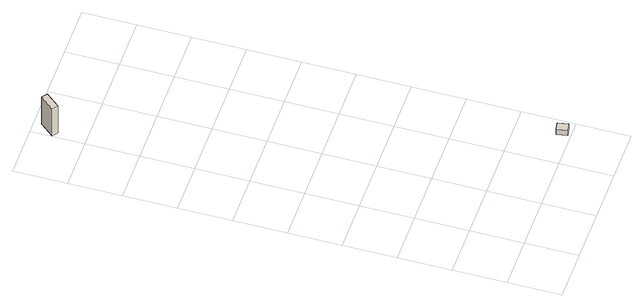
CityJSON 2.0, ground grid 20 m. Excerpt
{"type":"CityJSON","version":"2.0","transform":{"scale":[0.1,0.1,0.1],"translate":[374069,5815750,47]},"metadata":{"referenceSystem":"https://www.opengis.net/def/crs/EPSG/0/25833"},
"CityObjects":{
"building1":{"type":"Building","attributes":{"Gemeindeschluessel":"11000005","BezugspunktDach":"2200","function":"31001_2723","measuredHeight":2.53,"storeysAboveGround":1},"address":[{"country":"Germany","locality":"Berlin","thoroughfareNumber":"23","thoroughfareName":"Künstlerweg"}],"geometry":[{"type":"Solid","lod":"1","boundaries":[[[[0,1,2,3]],[[4,5,6,7]],[[4,7,3,2]],[[5,4,2,1]],[[6,5,1,0]],[[7,6,0,3]]]]}]},
"building2":{"type":"Building","attributes":{"Gemeindeschluessel":"11000005","BezugspunktDach":"2200","function":"31001_1000","measuredHeight":13.52,"storeysAboveGround":1},"address":[{"country":"Germany","locality":"Berlin","thoroughfareNumber":"18 (2)","thoroughfareName":"Fliegerhorstsiedlung"}],"geometry":[{"type":"Solid","lod":"1","boundaries":[[[[8,9,10,11]],[[12,13,14,15]],[[12,15,11,10]],[[13,12,10,9]],[[14,13,9,8]],[[15,14,8,11]]]]}]}
},
"vertices":[
[533,10,37],[564,15,37],[556,57,37],[525,51,37],[556,57,12],[564,15,12],[533,10,12],[525,51,12],
[23,1707,137],[67,1759,137],[48,1775,137],[4,1723,137],[48,1775,2],[67,1759,2],[23,1707,2],[4,1723,2]
]}
